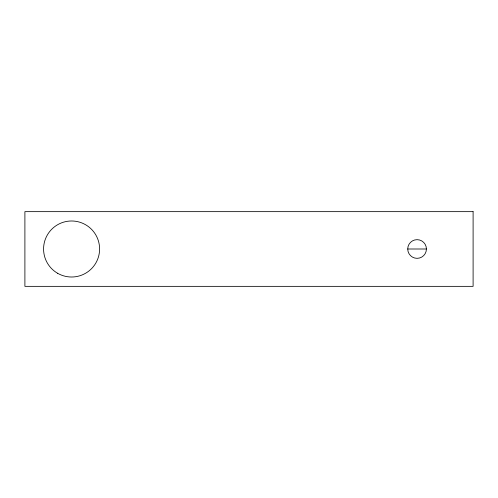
<?xml version="1.0" encoding="UTF-8"?>
<svg xmlns="http://www.w3.org/2000/svg" width="498" height="498" viewBox="0 0 498 498"><rect width="100%" height="100%" fill="white"/><g stroke="black" fill="none" stroke-linecap="round" stroke-linejoin="round"><path stroke-width="0.75" d="M407.738 249L426.413 249A9.338 9.338 0 0 1 412.406 257.086A9.338 9.338 0 0 1 412.406 240.914A9.338 9.338 0 0 1 426.413 249M473.1 211.65L24.9 211.65L24.9 286.35L473.1 286.35L473.1 211.65M57.581 273.259A28.013 28.013 0 0 0 99.6 249A28.013 28.013 0 0 0 57.581 224.741A28.013 28.013 0 0 0 57.581 273.259"/></g></svg>
